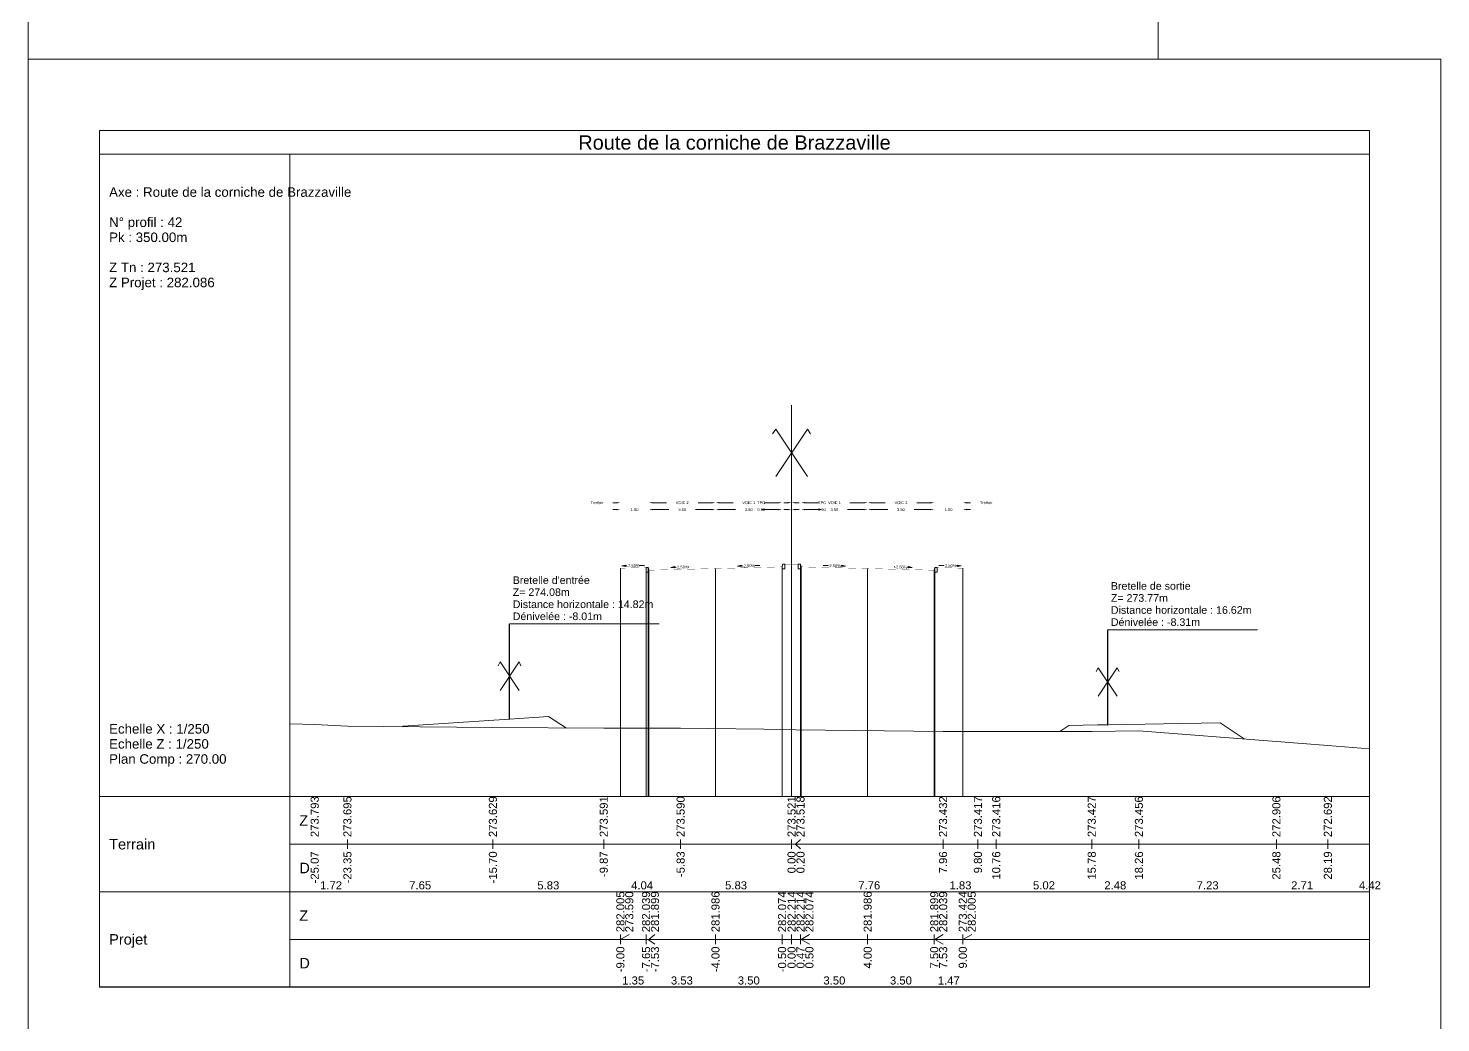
# Model space of a CAD drawing. Extents: x 0 to 74, y -372 to 1003.
# Drawn here: x 0 to 74.2, y 616.5 to 668.8 of the extents above; entities that cross this region are included whole.
import ezdxf
from ezdxf.enums import TextEntityAlignment as Align

# ---------------------------------------------------------------- set-up
doc = ezdxf.new("R2010")
doc.units = 0
doc.header["$LTSCALE"] = 2
doc.header["$PDSIZE"] = -0.004
doc.layers.get('0').update_dxf_attribs({"lineweight": 0})
for name, color, linetype, lineweight in [('Route - Profils type - Content session name', 7, 'Continuous', 0), ('Route - Profils type - PT SC CHAU TROTTOIR', 5, 'Continuous', 0), ('Route - Route de la corniche de Brazzaville - PT - Cadre_P42', 7, 'Continuous', 0), ('Route - Route de la corniche de Brazzaville - PT - Terrain_P42', 5, 'Continuous', 0)]:
    doc.layers.add(name, color=color, linetype=linetype, lineweight=lineweight)
doc.styles.add('CadreTitre', font='arial.ttf', dxfattribs={"height": 0.003})
doc.styles.add('Cotation', font='arial.ttf')
doc.styles.add('CoteHor', font='arial.ttf', dxfattribs={"height": 0.0022})
doc.styles.add('CoteHorA', font='arial.ttf', dxfattribs={"height": 0.0022})
doc.styles.add('CoteTitre', font='arial.ttf', dxfattribs={"height": 0.0017})
doc.styles.add('CoteTitreA', font='arial.ttf', dxfattribs={"height": 0.0017})
doc.styles.add('CoteVert', font='arial.ttf', dxfattribs={"height": 0.0017})
doc.styles.add('CoteVertA', font='arial.ttf', dxfattribs={"height": 0.0017})
doc.styles.add('Multi Axes', font='arial.ttf', dxfattribs={"height": 0.4})
doc.styles.add('ProfilCartouche', font='arial.ttf', dxfattribs={"height": 0.002})
doc.dimstyles.new('BRAZZAVILLE', dxfattribs={"dimtxt": 0.15, "dimasz": 0.2, "dimexe": 0.5, "dimexo": 0.5, "dimgap": 0.5, "dimtad": 0, "dimzin": 0, "dimdsep": 46, "dimtxsty": 'Cotation', "dimsah": 1, "dimcen": 0.1, "dimse1": 1, "dimse2": 1, "dimclrd": 1, "dimclre": 256, "dimclrt": 1, "dimaunit": 2, "dimazin": 0, "dimtfac": 1, "dimtdec": 4, "dimtofl": 0, "dimtmove": 0, "dimatfit": 1, "dimfxl": 1, "dimtolj": 1, "dimtzin": 0, "dimlwd": 0, "dimlwe": 0, "dimarcsym": 0})
doc.dimstyles.get("Standard").update_dxf_attribs({"dimtxt": 0.18, "dimasz": 0.18, "dimexe": 0.18, "dimexo": 0.0625, "dimgap": 0.09, "dimtad": 0, "dimtih": 1, "dimtoh": 1, "dimdec": 4, "dimzin": 0, "dimdsep": 46, "dimtxsty": 'Standard', "dimcen": 0.09, "dimadec": 0, "dimazin": 0, "dimtfac": 1, "dimtdec": 4, "dimtofl": 0, "dimtmove": 0, "dimatfit": 3, "dimfxl": 1, "dimtolj": 1, "dimtzin": 0, "dimarcsym": 0})

# ---------------------------------------------------------------- blocks, each defined once
blk = doc.blocks.new('*D195')
at = {"layer": 'Defpoints', "color": 0, "transparency": 16777216}
for p in [(39.625, 643.506), (39.625, 643.502), (40.125, 640.506)]:
    blk.add_point(p, dxfattribs=at)
at = {"layer": 'Route - Profils type - PT SC CHAU TROTTOIR', "color": 1, "lineweight": 0, "transparency": 16777216}
for p, q in [((39.425, 643.502), (39.225, 643.502)), ((40.325, 643.502), (40.525, 643.502))]:
    blk.add_line(p, q, dxfattribs=at)
at = {"layer": 'Route - Profils type - PT SC CHAU TROTTOIR', "color": 1, "transparency": 16777216}
for points in [[(39.425, 643.535), (39.425, 643.469), (39.625, 643.502)], [(40.325, 643.535), (40.325, 643.469), (40.125, 643.502)]]:
    blk.add_solid(points, dxfattribs=at)
at = {"layer": 'Route - Profils type - PT SC CHAU TROTTOIR', "color": 1, "transparency": 16777216, "insert": (38.53, 643.502), "char_height": 0.15, "attachment_point": 5, "style": 'Cotation'}
blk.add_mtext('\\A1;0.50', dxfattribs=at)
blk = doc.blocks.new('*D196')
at = {"layer": 'Defpoints', "color": 0, "transparency": 16777216}
for p in [(36.125, 643.506), (36.125, 643.502), (39.625, 643.506)]:
    blk.add_point(p, dxfattribs=at)
at = {"layer": 'Route - Profils type - PT SC CHAU TROTTOIR', "color": 1, "lineweight": 0, "transparency": 16777216}
for p, q in [((36.325, 643.502), (37.18, 643.502)), ((39.425, 643.502), (38.57, 643.502))]:
    blk.add_line(p, q, dxfattribs=at)
at = {"layer": 'Route - Profils type - PT SC CHAU TROTTOIR', "color": 1, "transparency": 16777216}
for points in [[(36.325, 643.535), (36.325, 643.469), (36.125, 643.502)], [(39.425, 643.535), (39.425, 643.469), (39.625, 643.502)]]:
    blk.add_solid(points, dxfattribs=at)
at = {"layer": 'Route - Profils type - PT SC CHAU TROTTOIR', "color": 1, "transparency": 16777216, "insert": (37.875, 643.502), "char_height": 0.15, "attachment_point": 5, "style": 'Cotation'}
blk.add_mtext('\\A1;3.50', dxfattribs=at)
blk = doc.blocks.new('*D197')
at = {"layer": 'Defpoints', "color": 0, "transparency": 16777216}
for p in [(32.625, 643.506), (32.625, 643.502), (36.125, 643.506)]:
    blk.add_point(p, dxfattribs=at)
at = {"layer": 'Route - Profils type - PT SC CHAU TROTTOIR', "color": 1, "lineweight": 0, "transparency": 16777216}
for p, q in [((32.825, 643.502), (33.68, 643.502)), ((35.925, 643.502), (35.07, 643.502))]:
    blk.add_line(p, q, dxfattribs=at)
at = {"layer": 'Route - Profils type - PT SC CHAU TROTTOIR', "color": 1, "transparency": 16777216}
for points in [[(32.825, 643.535), (32.825, 643.469), (32.625, 643.502)], [(35.925, 643.535), (35.925, 643.469), (36.125, 643.502)]]:
    blk.add_solid(points, dxfattribs=at)
at = {"layer": 'Route - Profils type - PT SC CHAU TROTTOIR', "color": 1, "transparency": 16777216, "insert": (34.375, 643.502), "char_height": 0.15, "attachment_point": 5, "style": 'Cotation'}
blk.add_mtext('\\A1;3.50', dxfattribs=at)
blk = doc.blocks.new('*D198')
at = {"layer": 'Defpoints', "color": 0, "transparency": 16777216}
for p in [(31.125, 643.506), (31.125, 643.502), (32.625, 643.506)]:
    blk.add_point(p, dxfattribs=at)
at = {"layer": 'Route - Profils type - PT SC CHAU TROTTOIR', "color": 1, "lineweight": 0, "transparency": 16777216}
for p, q in [((30.925, 643.502), (30.725, 643.502)), ((32.825, 643.502), (33.025, 643.502))]:
    blk.add_line(p, q, dxfattribs=at)
at = {"layer": 'Route - Profils type - PT SC CHAU TROTTOIR', "color": 1, "transparency": 16777216}
for points in [[(30.925, 643.535), (30.925, 643.469), (31.125, 643.502)], [(32.825, 643.535), (32.825, 643.469), (32.625, 643.502)]]:
    blk.add_solid(points, dxfattribs=at)
at = {"layer": 'Route - Profils type - PT SC CHAU TROTTOIR', "color": 1, "transparency": 16777216, "insert": (31.875, 643.502), "char_height": 0.15, "attachment_point": 5, "style": 'Cotation'}
blk.add_mtext('\\A1;1.50', dxfattribs=at)
blk = doc.blocks.new('*D199')
at = {"layer": 'Defpoints', "color": 0, "transparency": 16777216}
for p in [(39.625, 643.865), (39.625, 643.306), (40.125, 640.506)]:
    blk.add_point(p, dxfattribs=at)
at = {"layer": 'Route - Profils type - PT SC CHAU TROTTOIR', "color": 1, "lineweight": 0, "transparency": 16777216}
for p, q in [((39.425, 643.865), (39.225, 643.865)), ((40.325, 643.865), (40.525, 643.865))]:
    blk.add_line(p, q, dxfattribs=at)
at = {"layer": 'Route - Profils type - PT SC CHAU TROTTOIR', "color": 1, "transparency": 16777216}
for points in [[(39.425, 643.899), (39.425, 643.832), (39.625, 643.865)], [(40.325, 643.899), (40.325, 643.832), (40.125, 643.865)]]:
    blk.add_solid(points, dxfattribs=at)
at = {"layer": 'Route - Profils type - PT SC CHAU TROTTOIR', "color": 1, "transparency": 16777216, "insert": (38.522, 643.865), "char_height": 0.15, "attachment_point": 5, "style": 'Cotation'}
blk.add_mtext('\\A1;TPC', dxfattribs=at)
blk = doc.blocks.new('*D200')
at = {"layer": 'Defpoints', "color": 0, "transparency": 16777216}
for p in [(36.125, 643.865), (36.125, 643.506), (39.625, 643.306)]:
    blk.add_point(p, dxfattribs=at)
at = {"layer": 'Route - Profils type - PT SC CHAU TROTTOIR', "color": 1, "lineweight": 0, "transparency": 16777216}
for p, q in [((36.325, 643.865), (37.057, 643.865)), ((39.425, 643.865), (38.693, 643.865))]:
    blk.add_line(p, q, dxfattribs=at)
at = {"layer": 'Route - Profils type - PT SC CHAU TROTTOIR', "color": 1, "transparency": 16777216}
for points in [[(36.325, 643.899), (36.325, 643.832), (36.125, 643.865)], [(39.425, 643.899), (39.425, 643.832), (39.625, 643.865)]]:
    blk.add_solid(points, dxfattribs=at)
at = {"layer": 'Route - Profils type - PT SC CHAU TROTTOIR', "color": 1, "transparency": 16777216, "insert": (37.875, 643.865), "char_height": 0.15, "attachment_point": 5, "style": 'Cotation'}
blk.add_mtext('\\A1;VOIE 1', dxfattribs=at)
blk = doc.blocks.new('*D201')
at = {"layer": 'Defpoints', "color": 0, "transparency": 16777216}
for p in [(32.625, 643.865), (32.625, 643.506), (36.125, 643.506)]:
    blk.add_point(p, dxfattribs=at)
at = {"layer": 'Route - Profils type - PT SC CHAU TROTTOIR', "color": 1, "lineweight": 0, "transparency": 16777216}
for p, q in [((32.825, 643.865), (33.543, 643.865)), ((35.925, 643.865), (35.207, 643.865))]:
    blk.add_line(p, q, dxfattribs=at)
at = {"layer": 'Route - Profils type - PT SC CHAU TROTTOIR', "color": 1, "transparency": 16777216}
for points in [[(32.825, 643.899), (32.825, 643.832), (32.625, 643.865)], [(35.925, 643.899), (35.925, 643.832), (36.125, 643.865)]]:
    blk.add_solid(points, dxfattribs=at)
at = {"layer": 'Route - Profils type - PT SC CHAU TROTTOIR', "color": 1, "transparency": 16777216, "insert": (34.375, 643.865), "char_height": 0.15, "attachment_point": 5, "style": 'Cotation'}
blk.add_mtext('\\A1;VOIE 2', dxfattribs=at)
blk = doc.blocks.new('*D202')
at = {"layer": 'Defpoints', "color": 0, "transparency": 16777216}
for p in [(31.125, 643.865), (31.125, 643.506), (32.625, 643.506)]:
    blk.add_point(p, dxfattribs=at)
at = {"layer": 'Route - Profils type - PT SC CHAU TROTTOIR', "color": 1, "lineweight": 0, "transparency": 16777216}
for p, q in [((30.925, 643.865), (30.725, 643.865)), ((32.825, 643.865), (33.025, 643.865))]:
    blk.add_line(p, q, dxfattribs=at)
at = {"layer": 'Route - Profils type - PT SC CHAU TROTTOIR', "color": 1, "transparency": 16777216}
for points in [[(30.925, 643.899), (30.925, 643.832), (31.125, 643.865)], [(32.825, 643.899), (32.825, 643.832), (32.625, 643.865)]]:
    blk.add_solid(points, dxfattribs=at)
at = {"layer": 'Route - Profils type - PT SC CHAU TROTTOIR', "color": 1, "transparency": 16777216, "insert": (29.894, 643.865), "char_height": 0.15, "attachment_point": 5, "style": 'Cotation'}
blk.add_mtext('\\A1;Trottoir', dxfattribs=at)
blk = doc.blocks.new('MENSURA_COTEPENTE_65')
at = {"layer": 'Route - Profils type - PT SC CHAU TROTTOIR', "linetype": 'Continuous', "lineweight": 0}
blk.add_hatch(color=1, dxfattribs=at).paths.add_polyline_path([(0.14993, -1.57664), (0.14913, -1.57652), (0.14992, -1.57636)])
at = {"layer": 'Route - Profils type - PT SC CHAU TROTTOIR', "color": 1, "linetype": 'Continuous', "lineweight": 0}
for p, q in [((0.14992, -1.5765), (0.15016, -1.57649)), ((0.15281, -1.57643), (0.15385, -1.5764))]:
    blk.add_line(p, q, dxfattribs=at)
at = {"layer": 'Route - Profils type - PT SC CHAU TROTTOIR', "color": 1, "linetype": 'Continuous', "lineweight": 0, "flags": 128}
blk.add_lwpolyline([(0.14993, -1.57664), (0.14913, -1.57652), (0.14992, -1.57636), (0.14993, -1.57664)], close=True, dxfattribs=at)
at = {"layer": 'Route - Profils type - PT SC CHAU TROTTOIR', "color": 1, "style": 'Cotation'}
blk.add_text('-2.50%', height=0.0006, rotation=-358.5679, dxfattribs=at).set_placement((0.15149, -1.57646), align=Align.MIDDLE_CENTER)
blk = doc.blocks.new('MENSURA_COTEPENTE_66')
at = {"layer": 'Route - Profils type - PT SC CHAU TROTTOIR', "linetype": 'Continuous', "lineweight": 0}
blk.add_hatch(color=1, dxfattribs=at).paths.add_polyline_path([(0.13593, -1.57692), (0.13512, -1.5768), (0.13592, -1.57664)])
at = {"layer": 'Route - Profils type - PT SC CHAU TROTTOIR', "color": 1, "linetype": 'Continuous', "lineweight": 0}
for p, q in [((0.13592, -1.57678), (0.13616, -1.57678)), ((0.13881, -1.57671), (0.13892, -1.57671))]:
    blk.add_line(p, q, dxfattribs=at)
at = {"layer": 'Route - Profils type - PT SC CHAU TROTTOIR', "color": 1, "linetype": 'Continuous', "lineweight": 0, "flags": 128}
blk.add_lwpolyline([(0.13593, -1.57692), (0.13512, -1.5768), (0.13592, -1.57664), (0.13593, -1.57692)], close=True, dxfattribs=at)
at = {"layer": 'Route - Profils type - PT SC CHAU TROTTOIR', "color": 1, "style": 'Cotation'}
blk.add_text('-2.50%', height=0.0006, rotation=-358.5679, dxfattribs=at).set_placement((0.13749, -1.57674), align=Align.MIDDLE_CENTER)
blk = doc.blocks.new('MENSURA_COTEPENTE_67')
at = {"layer": 'Route - Profils type - PT SC CHAU TROTTOIR', "linetype": 'Continuous', "lineweight": 0}
blk.add_hatch(color=1, dxfattribs=at).paths.add_polyline_path([(0.12563, -1.57662), (0.12482, -1.57649), (0.12562, -1.57633)])
at = {"layer": 'Route - Profils type - PT SC CHAU TROTTOIR', "color": 1, "linetype": 'Continuous', "lineweight": 0}
for p, q in [((0.12562, -1.57647), (0.12586, -1.57647)), ((0.12851, -1.5764), (0.12955, -1.57638))]:
    blk.add_line(p, q, dxfattribs=at)
at = {"layer": 'Route - Profils type - PT SC CHAU TROTTOIR', "color": 1, "linetype": 'Continuous', "lineweight": 0, "flags": 128}
blk.add_lwpolyline([(0.12563, -1.57662), (0.12482, -1.57649), (0.12562, -1.57633), (0.12563, -1.57662)], close=True, dxfattribs=at)
at = {"layer": 'Route - Profils type - PT SC CHAU TROTTOIR', "color": 1, "style": 'Cotation'}
blk.add_text('-2.50%', height=0.0006, rotation=-358.5679, dxfattribs=at).set_placement((0.12719, -1.57644), align=Align.MIDDLE_CENTER)
blk = doc.blocks.new('T2__mirroredMSX', base_point=(-6.713, 11.473))
at = {"linetype": 'Continuous', "flags": 128}
blk.add_lwpolyline([(-6.837, 11.703), (-6.863, 11.583), (-6.863, 11.473), (-6.713, 11.473), (-6.713, 11.723), (-6.818, 11.719, 0.339869)], format="xyb", close=True, dxfattribs=at)
blk = doc.blocks.new('T2', base_point=(-6.713, 11.473))
at = {"linetype": 'Continuous', "flags": 128}
blk.add_lwpolyline([(-6.837, 11.703), (-6.863, 11.583), (-6.863, 11.473), (-6.713, 11.473), (-6.713, 11.723), (-6.818, 11.719, 0.339869)], format="xyb", close=True, dxfattribs=at)
blk = doc.blocks.new('*D206')
at = {"layer": 'Defpoints', "color": 0, "transparency": 16777216}
for p in [(40.625, 643.506), (40.625, 643.502), (40.125, 640.506)]:
    blk.add_point(p, dxfattribs=at)
at = {"layer": 'Route - Profils type - PT SC CHAU TROTTOIR', "color": 1, "lineweight": 0, "transparency": 16777216}
for p, q in [((39.925, 643.502), (39.725, 643.502)), ((40.825, 643.502), (41.025, 643.502))]:
    blk.add_line(p, q, dxfattribs=at)
at = {"layer": 'Route - Profils type - PT SC CHAU TROTTOIR', "color": 1, "transparency": 16777216}
for points in [[(39.925, 643.535), (39.925, 643.469), (40.125, 643.502)], [(40.825, 643.535), (40.825, 643.469), (40.625, 643.502)]]:
    blk.add_solid(points, dxfattribs=at)
at = {"layer": 'Route - Profils type - PT SC CHAU TROTTOIR', "color": 1, "transparency": 16777216, "insert": (41.72, 643.502), "char_height": 0.15, "attachment_point": 5, "style": 'Cotation'}
blk.add_mtext('\\A1;0.50', dxfattribs=at)
blk = doc.blocks.new('*D207')
at = {"layer": 'Defpoints', "color": 0, "transparency": 16777216}
for p in [(40.625, 643.506), (44.125, 643.506), (44.125, 643.502)]:
    blk.add_point(p, dxfattribs=at)
at = {"layer": 'Route - Profils type - PT SC CHAU TROTTOIR', "color": 1, "lineweight": 0, "transparency": 16777216}
for p, q in [((40.825, 643.502), (41.68, 643.502)), ((43.925, 643.502), (43.07, 643.502))]:
    blk.add_line(p, q, dxfattribs=at)
at = {"layer": 'Route - Profils type - PT SC CHAU TROTTOIR', "color": 1, "transparency": 16777216}
for points in [[(40.825, 643.535), (40.825, 643.469), (40.625, 643.502)], [(43.925, 643.535), (43.925, 643.469), (44.125, 643.502)]]:
    blk.add_solid(points, dxfattribs=at)
at = {"layer": 'Route - Profils type - PT SC CHAU TROTTOIR', "color": 1, "transparency": 16777216, "insert": (42.375, 643.502), "char_height": 0.15, "attachment_point": 5, "style": 'Cotation'}
blk.add_mtext('\\A1;3.50', dxfattribs=at)
blk = doc.blocks.new('*D208')
at = {"layer": 'Defpoints', "color": 0, "transparency": 16777216}
for p in [(44.125, 643.506), (47.625, 643.506), (47.625, 643.502)]:
    blk.add_point(p, dxfattribs=at)
at = {"layer": 'Route - Profils type - PT SC CHAU TROTTOIR', "color": 1, "lineweight": 0, "transparency": 16777216}
for p, q in [((44.325, 643.502), (45.18, 643.502)), ((47.425, 643.502), (46.57, 643.502))]:
    blk.add_line(p, q, dxfattribs=at)
at = {"layer": 'Route - Profils type - PT SC CHAU TROTTOIR', "color": 1, "transparency": 16777216}
for points in [[(44.325, 643.535), (44.325, 643.469), (44.125, 643.502)], [(47.425, 643.535), (47.425, 643.469), (47.625, 643.502)]]:
    blk.add_solid(points, dxfattribs=at)
at = {"layer": 'Route - Profils type - PT SC CHAU TROTTOIR', "color": 1, "transparency": 16777216, "insert": (45.875, 643.502), "char_height": 0.15, "attachment_point": 5, "style": 'Cotation'}
blk.add_mtext('\\A1;3.50', dxfattribs=at)
blk = doc.blocks.new('*D209')
at = {"layer": 'Defpoints', "color": 0, "transparency": 16777216}
for p in [(47.625, 643.506), (49.125, 643.506), (49.125, 643.502)]:
    blk.add_point(p, dxfattribs=at)
at = {"layer": 'Route - Profils type - PT SC CHAU TROTTOIR', "color": 1, "lineweight": 0, "transparency": 16777216}
for p, q in [((47.425, 643.502), (47.225, 643.502)), ((49.325, 643.502), (49.525, 643.502))]:
    blk.add_line(p, q, dxfattribs=at)
at = {"layer": 'Route - Profils type - PT SC CHAU TROTTOIR', "color": 1, "transparency": 16777216}
for points in [[(47.425, 643.535), (47.425, 643.469), (47.625, 643.502)], [(49.325, 643.535), (49.325, 643.469), (49.125, 643.502)]]:
    blk.add_solid(points, dxfattribs=at)
at = {"layer": 'Route - Profils type - PT SC CHAU TROTTOIR', "color": 1, "transparency": 16777216, "insert": (48.375, 643.502), "char_height": 0.15, "attachment_point": 5, "style": 'Cotation'}
blk.add_mtext('\\A1;1.50', dxfattribs=at)
blk = doc.blocks.new('*D210')
at = {"layer": 'Defpoints', "color": 0, "transparency": 16777216}
for p in [(40.625, 643.865), (40.625, 643.306), (40.125, 640.506)]:
    blk.add_point(p, dxfattribs=at)
at = {"layer": 'Route - Profils type - PT SC CHAU TROTTOIR', "color": 1, "lineweight": 0, "transparency": 16777216}
for p, q in [((39.925, 643.865), (39.725, 643.865)), ((40.825, 643.865), (41.025, 643.865))]:
    blk.add_line(p, q, dxfattribs=at)
at = {"layer": 'Route - Profils type - PT SC CHAU TROTTOIR', "color": 1, "transparency": 16777216}
for points in [[(39.925, 643.899), (39.925, 643.832), (40.125, 643.865)], [(40.825, 643.899), (40.825, 643.832), (40.625, 643.865)]]:
    blk.add_solid(points, dxfattribs=at)
at = {"layer": 'Route - Profils type - PT SC CHAU TROTTOIR', "color": 1, "transparency": 16777216, "insert": (41.728, 643.865), "char_height": 0.15, "attachment_point": 5, "style": 'Cotation'}
blk.add_mtext('\\A1;TPC', dxfattribs=at)
blk = doc.blocks.new('*D211')
at = {"layer": 'Defpoints', "color": 0, "transparency": 16777216}
for p in [(44.125, 643.865), (40.625, 643.306), (44.125, 643.506)]:
    blk.add_point(p, dxfattribs=at)
at = {"layer": 'Route - Profils type - PT SC CHAU TROTTOIR', "color": 1, "lineweight": 0, "transparency": 16777216}
for p, q in [((40.825, 643.865), (41.557, 643.865)), ((43.925, 643.865), (43.193, 643.865))]:
    blk.add_line(p, q, dxfattribs=at)
at = {"layer": 'Route - Profils type - PT SC CHAU TROTTOIR', "color": 1, "transparency": 16777216}
for points in [[(40.825, 643.899), (40.825, 643.832), (40.625, 643.865)], [(43.925, 643.899), (43.925, 643.832), (44.125, 643.865)]]:
    blk.add_solid(points, dxfattribs=at)
at = {"layer": 'Route - Profils type - PT SC CHAU TROTTOIR', "color": 1, "transparency": 16777216, "insert": (42.375, 643.865), "char_height": 0.15, "attachment_point": 5, "style": 'Cotation'}
blk.add_mtext('\\A1;VOIE 1', dxfattribs=at)
blk = doc.blocks.new('*D212')
at = {"layer": 'Defpoints', "color": 0, "transparency": 16777216}
for p in [(47.625, 643.865), (44.125, 643.506), (47.625, 643.506)]:
    blk.add_point(p, dxfattribs=at)
at = {"layer": 'Route - Profils type - PT SC CHAU TROTTOIR', "color": 1, "lineweight": 0, "transparency": 16777216}
for p, q in [((44.325, 643.865), (45.043, 643.865)), ((47.425, 643.865), (46.707, 643.865))]:
    blk.add_line(p, q, dxfattribs=at)
at = {"layer": 'Route - Profils type - PT SC CHAU TROTTOIR', "color": 1, "transparency": 16777216}
for points in [[(44.325, 643.899), (44.325, 643.832), (44.125, 643.865)], [(47.425, 643.899), (47.425, 643.832), (47.625, 643.865)]]:
    blk.add_solid(points, dxfattribs=at)
at = {"layer": 'Route - Profils type - PT SC CHAU TROTTOIR', "color": 1, "transparency": 16777216, "insert": (45.875, 643.865), "char_height": 0.15, "attachment_point": 5, "style": 'Cotation'}
blk.add_mtext('\\A1;VOIE 2', dxfattribs=at)
blk = doc.blocks.new('*D213')
at = {"layer": 'Defpoints', "color": 0, "transparency": 16777216}
for p in [(49.125, 643.865), (47.625, 643.506), (49.125, 643.506)]:
    blk.add_point(p, dxfattribs=at)
at = {"layer": 'Route - Profils type - PT SC CHAU TROTTOIR', "color": 1, "lineweight": 0, "transparency": 16777216}
for p, q in [((47.425, 643.865), (47.225, 643.865)), ((49.325, 643.865), (49.525, 643.865))]:
    blk.add_line(p, q, dxfattribs=at)
at = {"layer": 'Route - Profils type - PT SC CHAU TROTTOIR', "color": 1, "transparency": 16777216}
for points in [[(47.425, 643.899), (47.425, 643.832), (47.625, 643.865)], [(49.325, 643.899), (49.325, 643.832), (49.125, 643.865)]]:
    blk.add_solid(points, dxfattribs=at)
at = {"layer": 'Route - Profils type - PT SC CHAU TROTTOIR', "color": 1, "transparency": 16777216, "insert": (50.356, 643.865), "char_height": 0.15, "attachment_point": 5, "style": 'Cotation'}
blk.add_mtext('\\A1;Trottoir', dxfattribs=at)
blk = doc.blocks.new('MENSURA_COTEPENTE_68')
at = {"layer": 'Route - Profils type - PT SC CHAU TROTTOIR', "linetype": 'Continuous', "lineweight": 0}
blk.add_hatch(color=1, dxfattribs=at).paths.add_polyline_path([(0.17107, -1.57664), (0.17187, -1.57652), (0.17108, -1.57636)])
at = {"layer": 'Route - Profils type - PT SC CHAU TROTTOIR', "color": 1, "linetype": 'Continuous', "lineweight": 0}
for p, q in [((0.16819, -1.57643), (0.16715, -1.5764)), ((0.17108, -1.5765), (0.17084, -1.57649))]:
    blk.add_line(p, q, dxfattribs=at)
at = {"layer": 'Route - Profils type - PT SC CHAU TROTTOIR', "color": 1, "linetype": 'Continuous', "lineweight": 0, "flags": 128}
blk.add_lwpolyline([(0.17107, -1.57664), (0.17187, -1.57652), (0.17108, -1.57636), (0.17107, -1.57664)], close=True, dxfattribs=at)
at = {"layer": 'Route - Profils type - PT SC CHAU TROTTOIR', "color": 1, "style": 'Cotation'}
blk.add_text('-2.50%', height=0.0006, rotation=358.5679, dxfattribs=at).set_placement((0.16951, -1.57646), align=Align.MIDDLE_CENTER)
blk = doc.blocks.new('MENSURA_COTEPENTE_69')
at = {"layer": 'Route - Profils type - PT SC CHAU TROTTOIR', "linetype": 'Continuous', "lineweight": 0}
blk.add_hatch(color=1, dxfattribs=at).paths.add_polyline_path([(0.18507, -1.57692), (0.18588, -1.5768), (0.18508, -1.57664)])
at = {"layer": 'Route - Profils type - PT SC CHAU TROTTOIR', "color": 1, "linetype": 'Continuous', "lineweight": 0}
for p, q in [((0.18219, -1.57671), (0.18208, -1.57671)), ((0.18508, -1.57678), (0.18484, -1.57678))]:
    blk.add_line(p, q, dxfattribs=at)
at = {"layer": 'Route - Profils type - PT SC CHAU TROTTOIR', "color": 1, "linetype": 'Continuous', "lineweight": 0, "flags": 128}
blk.add_lwpolyline([(0.18507, -1.57692), (0.18588, -1.5768), (0.18508, -1.57664), (0.18507, -1.57692)], close=True, dxfattribs=at)
at = {"layer": 'Route - Profils type - PT SC CHAU TROTTOIR', "color": 1, "style": 'Cotation'}
blk.add_text('-2.50%', height=0.0006, rotation=358.5679, dxfattribs=at).set_placement((0.18351, -1.57674), align=Align.MIDDLE_CENTER)
blk = doc.blocks.new('MENSURA_COTEPENTE_70')
at = {"layer": 'Route - Profils type - PT SC CHAU TROTTOIR', "linetype": 'Continuous', "lineweight": 0}
blk.add_hatch(color=1, dxfattribs=at).paths.add_polyline_path([(0.19537, -1.57662), (0.19618, -1.57649), (0.19538, -1.57633)])
at = {"layer": 'Route - Profils type - PT SC CHAU TROTTOIR', "color": 1, "linetype": 'Continuous', "lineweight": 0}
for p, q in [((0.19249, -1.5764), (0.19145, -1.57638)), ((0.19538, -1.57647), (0.19514, -1.57647))]:
    blk.add_line(p, q, dxfattribs=at)
at = {"layer": 'Route - Profils type - PT SC CHAU TROTTOIR', "color": 1, "linetype": 'Continuous', "lineweight": 0, "flags": 128}
blk.add_lwpolyline([(0.19537, -1.57662), (0.19618, -1.57649), (0.19538, -1.57633), (0.19537, -1.57662)], close=True, dxfattribs=at)
at = {"layer": 'Route - Profils type - PT SC CHAU TROTTOIR', "color": 1, "style": 'Cotation'}
blk.add_text('-2.50%', height=0.0006, rotation=358.5679, dxfattribs=at).set_placement((0.19381, -1.57644), align=Align.MIDDLE_CENTER)
blk = doc.blocks.new('MENSURA_LEADER71', base_point=(0.22697, -1.58991))
at = {"layer": 'Route - Profils type - Content session name'}
blk.add_line((0.22697, -1.58991), (0.25845, -1.58991), dxfattribs=at)
at = {"layer": 'Route - Profils type - Content session name', "style": 'Multi Axes'}
for s, p in [('Bretelle de sortie', (0.22764, -1.57991)), ('Z= 273.77m', (0.22764, -1.58244)), ('Distance horizontale : 16.62m', (0.22764, -1.58497)), ('Dénivelée : -8.31m', (0.22764, -1.58751))]:
    blk.add_text(s, height=0.0016, dxfattribs=at).set_placement(p, align=Align.TOP_LEFT)
blk = doc.blocks.new('MENSURA_LEADER72', base_point=(0.1012, -1.58869))
at = {"layer": 'Route - Profils type - Content session name'}
blk.add_line((0.1012, -1.58869), (0.13267, -1.58869), dxfattribs=at)
at = {"layer": 'Route - Profils type - Content session name', "style": 'Multi Axes'}
for s, p in [("Bretelle d'entrée", (0.10187, -1.57869)), ('Z= 274.08m', (0.10187, -1.58122)), ('Distance horizontale : 14.82m', (0.10187, -1.58376)), ('Dénivelée : -8.01m', (0.10187, -1.58629))]:
    blk.add_text(s, height=0.0016, dxfattribs=at).set_placement(p, align=Align.TOP_LEFT)

msp = doc.modelspace()

# ---------------------------------------------------------------- linework, layer by layer
at = {"flags": 128}
for points in [[(0, 667.17), (0, 709.17), (59.4, 709.17), (59.4, 667.17)], [(0, 614.67), (0, 667.17), (74.25, 667.17), (74.25, 614.67)], [(3.75, 618.42), (3.75, 663.42), (70.5, 663.42), (70.5, 618.42)]]:
    msp.add_lwpolyline(points, close=True, dxfattribs=at)
at = {"layer": 'Route - Profils type - Content session name'}
for p, q in [((25.3, 632.497), (25.3, 635.997)), ((56.743, 632.193), (56.743, 635.693)), ((24.7, 635.297), (24.8, 635.497)), ((24.8, 635.497), (25.8, 633.997)), ((25.8, 635.497), (24.8, 633.997)), ((25.9, 635.297), (25.8, 635.497)), ((56.143, 634.993), (56.243, 635.193)), ((56.243, 635.193), (57.243, 633.693)), ((57.243, 635.193), (56.243, 633.693)), ((57.343, 634.993), (57.243, 635.193))]:
    msp.add_line(p, q, dxfattribs=at)
at = {"layer": 'Route - Profils type - Content session name', "color": 251, "linetype": 'Continuous', "flags": 128}
for points in [[(19.648, 632.09), (19.701, 632.124), (20.757, 632.197), (25.287, 632.499), (25.3, 632.497), (25.801, 632.533), (27.34, 632.634), (28.288, 632.023)], [(54.231, 631.843), (54.705, 632.159), (56.208, 632.186), (56.709, 632.195), (56.743, 632.193), (60.654, 632.262), (62.654, 632.293), (63.909, 631.456)]]:
    msp.add_lwpolyline(points, dxfattribs=at)
at = {"layer": 'Route - Profils type - Content session name'}
for p in [(25.3, 632.497), (56.743, 632.193)]:
    msp.add_point(p, dxfattribs=at)
at = {"layer": 'Route - Profils type - PT SC CHAU TROTTOIR', "color": 1, "linetype": 'Continuous', "flags": 128}
for points in [[(40.125, 640.634, 0.01, 0.01, 0), (39.775, 640.634, 0.01, 0.01, 0), (39.655, 640.634, 0.01, 0.01, 0), (39.625, 640.494, 0.01, 0.01, 0), (36.125, 640.406, 0.01, 0.01, 0), (32.625, 640.319, 0.01, 0.01, 0), (32.595, 640.459, 0.01, 0.01, 0), (32.475, 640.459, 0.01, 0.01, 0), (31.125, 640.425, 0.01, 0.01, 0), (31.125, 632.01, 0.01, 0.01, 0)], [(40.125, 640.634, 0.01, 0.01, 0), (40.475, 640.634, 0.01, 0.01, 0), (40.595, 640.634, 0.01, 0.01, 0), (40.625, 640.494, 0.01, 0.01, 0), (44.125, 640.406, 0.01, 0.01, 0), (47.625, 640.319, 0.01, 0.01, 0), (47.655, 640.459, 0.01, 0.01, 0), (47.775, 640.459, 0.01, 0.01, 0), (49.125, 640.425, 0.01, 0.01, 0), (49.125, 631.844, 0.01, 0.01, 0)]]:
    msp.add_lwpolyline(points, format="xyseb", dxfattribs=at)
at = {"layer": 'Route - Route de la corniche de Brazzaville - PT - Cadre_P42', "color": 7, "linetype": 'Continuous'}
for p, q in [((13.75, 662.17), (13.75, 618.42)), ((40.125, 643.989), (40.125, 648.989)), ((39.125, 647.489), (39.292, 647.739)), ((40.958, 645.239), (39.292, 647.739)), ((39.292, 645.239), (40.958, 647.739)), ((41.125, 647.489), (40.958, 647.739)), ((40.125, 628.42), (40.125, 643.989)), ((31.125, 628.42), (31.125, 640.425)), ((31.125, 628.42), (31.125, 640.425)), ((32.475, 628.42), (32.475, 640.459)), ((32.475, 628.42), (32.475, 640.459)), ((32.595, 628.42), (32.595, 640.459)), ((32.625, 628.42), (32.625, 640.319)), ((36.125, 628.42), (36.125, 640.406)), ((36.125, 628.42), (36.125, 640.406)), ((39.625, 628.42), (39.625, 640.494)), ((39.625, 628.42), (39.625, 640.494)), ((40.125, 628.42), (40.125, 640.634)), ((40.125, 628.42), (40.125, 640.634)), ((40.595, 628.42), (40.595, 640.634)), ((40.595, 628.42), (40.595, 640.634)), ((40.625, 628.42), (40.625, 640.494)), ((40.625, 628.42), (40.625, 640.494)), ((44.125, 628.42), (44.125, 640.406)), ((44.125, 628.42), (44.125, 640.406)), ((47.625, 628.42), (47.625, 640.319)), ((47.625, 628.42), (47.625, 640.319)), ((47.655, 628.42), (47.655, 640.459)), ((47.655, 628.42), (47.655, 640.459)), ((49.125, 628.42), (49.125, 640.425)), ((31.125, 628.42), (31.125, 632.01)), ((49.125, 628.42), (49.125, 631.844)), ((49.125, 628.42), (49.125, 631.844)), ((70.5, 628.42), (3.75, 628.42)), ((70.5, 625.92), (13.75, 625.92)), ((70.5, 623.42), (3.75, 623.42)), ((70.5, 623.42), (3.75, 623.42)), ((70.5, 623.42), (3.75, 623.42)), ((70.5, 623.42), (3.75, 623.42)), ((70.5, 623.42), (3.75, 623.42)), ((70.5, 623.42), (3.75, 623.42)), ((70.5, 623.42), (3.75, 623.42)), ((70.5, 620.92), (13.75, 620.92)), ((31.125, 621.17), (31.125, 620.92)), ((31.593, 621.17), (31.125, 620.92)), ((31.125, 620.67), (31.125, 620.92)), ((32.475, 621.17), (32.475, 620.92)), ((32.475, 620.67), (32.475, 620.92)), ((32.943, 620.67), (32.595, 620.92)), ((32.943, 621.17), (32.625, 620.92)), ((36.125, 621.17), (36.125, 620.92)), ((36.125, 620.67), (36.125, 620.92)), ((39.625, 621.17), (39.625, 620.92)), ((39.625, 620.67), (39.625, 620.92)), ((40.125, 621.17), (40.125, 620.92)), ((40.125, 620.67), (40.125, 620.92)), ((40.595, 621.17), (40.595, 620.92)), ((40.595, 620.67), (40.595, 620.92)), ((41.062, 621.17), (40.625, 620.92)), ((41.062, 620.67), (40.625, 620.92)), ((44.125, 621.17), (44.125, 620.92)), ((44.125, 620.67), (44.125, 620.92)), ((47.625, 621.17), (47.625, 620.92)), ((47.625, 620.67), (47.625, 620.92)), ((48.093, 621.17), (47.655, 620.92)), ((48.093, 620.67), (47.655, 620.92)), ((49.125, 621.17), (49.125, 620.92)), ((49.593, 621.17), (49.125, 620.92)), ((49.125, 620.67), (49.125, 620.92)), ((70.5, 618.42), (3.75, 618.42)), ((70.5, 618.42), (3.75, 618.42)), ((70.5, 618.42), (3.75, 618.42)), ((70.5, 618.42), (3.75, 618.42)), ((70.5, 618.42), (3.75, 618.42)), ((70.5, 618.42), (3.75, 618.42))]:
    msp.add_line(p, q, dxfattribs=at)
at = {"layer": 'Route - Route de la corniche de Brazzaville - PT - Cadre_P42', "color": 114, "linetype": 'Continuous'}
for p, q in [((16.777, 626.17), (16.777, 625.92)), ((24.424, 626.17), (24.424, 625.92)), ((30.251, 626.17), (30.251, 625.92)), ((34.292, 626.17), (34.292, 625.92)), ((40.125, 626.17), (40.125, 625.92)), ((40.593, 626.17), (40.33, 625.92)), ((48.087, 626.17), (48.087, 625.92)), ((49.92, 626.17), (49.92, 625.92)), ((50.883, 626.17), (50.883, 625.92)), ((55.902, 626.17), (55.902, 625.92)), ((58.383, 626.17), (58.383, 625.92)), ((65.609, 626.17), (65.609, 625.92)), ((68.315, 626.17), (68.315, 625.92)), ((16.777, 625.67), (16.777, 625.92)), ((24.424, 625.67), (24.424, 625.92)), ((30.251, 625.67), (30.251, 625.92)), ((34.292, 625.67), (34.292, 625.92)), ((40.125, 625.67), (40.125, 625.92)), ((40.593, 625.67), (40.33, 625.92)), ((48.087, 625.67), (48.087, 625.92)), ((49.92, 625.67), (49.92, 625.92)), ((50.883, 625.67), (50.883, 625.92)), ((55.902, 625.67), (55.902, 625.92)), ((58.383, 625.67), (58.383, 625.92)), ((65.609, 625.67), (65.609, 625.92)), ((68.315, 625.67), (68.315, 625.92))]:
    msp.add_line(p, q, dxfattribs=at)
at = {"layer": 'Route - Route de la corniche de Brazzaville - PT - Cadre_P42', "flags": 128}
msp.add_lwpolyline([(3.737, 618.407), (3.737, 662.182), (70.513, 662.182), (70.513, 618.407)], close=True, dxfattribs=at)
at = {"layer": 'Route - Route de la corniche de Brazzaville - PT - Terrain_P42', "color": 114, "linetype": 'Continuous', "flags": 128}
msp.add_lwpolyline([(13.75, 632.24), (15.057, 632.213), (16.777, 632.115), (24.424, 632.049), (30.251, 632.011), (34.292, 632.01), (40.125, 631.941), (40.33, 631.938), (48.087, 631.852), (49.92, 631.837), (50.883, 631.836), (55.902, 631.847), (58.383, 631.876), (65.609, 631.326), (68.315, 631.112), (70.5, 630.941)], dxfattribs=at)
msp.add_lwpolyline([(13.75, 632.24), (15.057, 632.213), (16.777, 632.115), (24.424, 632.049), (30.251, 632.011), (34.292, 632.01), (40.125, 631.941), (40.33, 631.938), (48.087, 631.852), (49.92, 631.837), (50.883, 631.836), (55.902, 631.847), (58.383, 631.876), (65.609, 631.326), (68.315, 631.112), (70.5, 630.941)], dxfattribs=at)

# ---------------------------------------------------------------- block references
at = {"layer": 'Route - Profils type - Content session name', "xscale": 250, "yscale": 250, "zscale": 250}
for name, p in [('MENSURA_LEADER72', (25.3, 637.497)), ('MENSURA_LEADER71', (56.743, 637.193))]:
    msp.add_blockref(name, p, dxfattribs=at)
at = {"layer": 'Route - Profils type - PT SC CHAU TROTTOIR', "xscale": 250, "yscale": 250, "zscale": 250}
for name in ['MENSURA_COTEPENTE_67', 'MENSURA_COTEPENTE_66', 'MENSURA_COTEPENTE_65', 'MENSURA_COTEPENTE_68', 'MENSURA_COTEPENTE_69', 'MENSURA_COTEPENTE_70']:
    msp.add_blockref(name, (0, 1034.67), dxfattribs=at)
at = {"layer": 'Route - Profils type - PT SC CHAU TROTTOIR', "xscale": -1, "zscale": 250}
for p in [(32.475, 640.209), (40.475, 640.384)]:
    msp.add_blockref('T2__mirroredMSX', p, dxfattribs=at)
at = {"layer": 'Route - Profils type - PT SC CHAU TROTTOIR', "zscale": 250}
for p in [(39.775, 640.384), (47.775, 640.209)]:
    msp.add_blockref('T2', p, dxfattribs=at)

# ---------------------------------------------------------------- texts
at = {"color": 7, "style": 'CadreTitre'}
msp.add_text('Route de la corniche de Brazzaville', height=0.75, dxfattribs=at).set_placement((37.125, 663.17), align=Align.TOP_CENTER)
at = {"style": 'ProfilCartouche'}
for s, p in [('Axe : Route de la corniche de Brazzaville', (4.25, 660.191)), ('N° profil : 42', (4.25, 658.607)), ('Pk : 350.00m', (4.25, 657.816)), ('Z Tn : 273.521', (4.25, 656.232)), ('Z Projet : 282.086', (4.25, 655.441)), ('Echelle X : 1/250', (4.25, 631.983)), ('Echelle Z : 1/250', (4.25, 631.191)), ('Plan Comp : 270.00', (4.25, 630.399))]:
    msp.add_text(s, height=0.5, dxfattribs=at).set_placement(p, align=Align.MIDDLE_LEFT)
at = {"layer": 'Route - Route de la corniche de Brazzaville - PT - Cadre_P42', "color": 114, "style": 'CoteVert'}
for s, p in [('273.793', (15.057, 626.295)), ('273.695', (16.777, 626.295)), ('273.629', (24.424, 626.295)), ('273.591', (30.251, 626.295)), ('273.590', (34.292, 626.295)), ('273.521', (40.125, 626.295)), ('273.518', (40.593, 626.295)), ('273.432', (48.087, 626.295)), ('273.417', (49.92, 626.295)), ('273.416', (50.883, 626.295)), ('273.427', (55.902, 626.295)), ('273.456', (58.383, 626.295)), ('272.906', (65.609, 626.295)), ('272.692', (68.315, 626.295))]:
    msp.add_text(s, height=0.425, rotation=90, dxfattribs=at).set_placement(p, align=Align.MIDDLE_LEFT)
at = {"layer": 'Route - Route de la corniche de Brazzaville - PT - Cadre_P42', "color": 114, "style": 'CoteHor'}
for s, p in [('Z', (14.25, 627.17)), ('Terrain', (4.25, 625.92)), ('D', (14.25, 624.67))]:
    msp.add_text(s, height=0.55, dxfattribs=at).set_placement(p, align=Align.MIDDLE_LEFT)
at = {"layer": 'Route - Route de la corniche de Brazzaville - PT - Cadre_P42', "color": 114, "style": 'CoteVert'}
for s, p in [('-25.07', (15.057, 625.545)), ('-23.35', (16.777, 625.545)), ('-15.70', (24.424, 625.545)), ('-9.87', (30.251, 625.545)), ('-5.83', (34.292, 625.545)), ('0.00', (40.125, 625.545)), ('0.20', (40.593, 625.545)), ('7.96', (48.087, 625.545)), ('9.80', (49.92, 625.545)), ('10.76', (50.883, 625.545)), ('15.78', (55.902, 625.545)), ('18.26', (58.383, 625.545)), ('25.48', (65.609, 625.545)), ('28.19', (68.315, 625.545))]:
    msp.add_text(s, height=0.425, rotation=90, dxfattribs=at).set_placement(p, align=Align.MIDDLE_RIGHT)
at = {"layer": 'Route - Route de la corniche de Brazzaville - PT - Cadre_P42', "color": 114, "style": 'CoteTitre'}
for s, p in [('1.72', (15.917, 623.42)), ('7.65', (20.601, 623.42)), ('5.83', (27.338, 623.42)), ('4.04', (32.271, 623.42)), ('5.83', (37.208, 623.42)), ('7.76', (44.208, 623.42)), ('1.83', (49.004, 623.42)), ('5.02', (53.392, 623.42)), ('2.48', (57.142, 623.42)), ('7.23', (61.996, 623.42)), ('2.71', (66.962, 623.42)), ('4.42', (70.526, 623.42))]:
    msp.add_text(s, height=0.425, dxfattribs=at).set_placement(p, align=Align.BOTTOM_CENTER)
at = {"layer": 'Route - Route de la corniche de Brazzaville - PT - Cadre_P42', "color": 7, "style": 'CoteVertA'}
for s, p in [('282.005', (31.125, 621.295)), ('273.590', (31.593, 621.295)), ('282.039', (32.475, 621.295)), ('281.899', (32.943, 621.295)), ('281.986', (36.125, 621.295)), ('282.074', (39.625, 621.295)), ('282.214', (40.125, 621.295)), ('282.214', (40.595, 621.295)), ('282.074', (41.062, 621.295)), ('281.986', (44.125, 621.295)), ('281.899', (47.625, 621.295)), ('282.039', (48.093, 621.295)), ('273.424', (49.125, 621.295)), ('282.005', (49.593, 621.295))]:
    msp.add_text(s, height=0.425, rotation=90, dxfattribs=at).set_placement(p, align=Align.MIDDLE_LEFT)
at = {"layer": 'Route - Route de la corniche de Brazzaville - PT - Cadre_P42', "color": 7, "style": 'CoteHorA'}
for s, p in [('Z', (14.25, 622.17)), ('Projet', (4.25, 620.92)), ('D', (14.25, 619.67))]:
    msp.add_text(s, height=0.55, dxfattribs=at).set_placement(p, align=Align.MIDDLE_LEFT)
at = {"layer": 'Route - Route de la corniche de Brazzaville - PT - Cadre_P42', "color": 7, "style": 'CoteVertA'}
for s, p in [('-9.00', (31.125, 620.545)), ('-7.65', (32.475, 620.545)), ('-7.53', (32.943, 620.545)), ('-4.00', (36.125, 620.545)), ('-0.50', (39.625, 620.545)), ('0.00', (40.125, 620.545)), ('0.47', (40.595, 620.545)), ('0.50', (41.062, 620.545)), ('4.00', (44.125, 620.545)), ('7.50', (47.625, 620.545)), ('7.53', (48.093, 620.545)), ('9.00', (49.125, 620.545))]:
    msp.add_text(s, height=0.425, rotation=90, dxfattribs=at).set_placement(p, align=Align.MIDDLE_RIGHT)
at = {"layer": 'Route - Route de la corniche de Brazzaville - PT - Cadre_P42', "color": 7, "style": 'CoteTitreA'}
for s, p in [('1.35', (31.8, 618.42)), ('3.53', (34.36, 618.42)), ('3.50', (37.875, 618.42)), ('3.50', (42.375, 618.42)), ('3.50', (45.875, 618.42)), ('1.47', (48.39, 618.42))]:
    msp.add_text(s, height=0.425, dxfattribs=at).set_placement(p, align=Align.BOTTOM_CENTER)

# ---------------------------------------------------------------- dimensions: what is measured, and where the dimension line sits
at = {"layer": 'Route - Profils type - PT SC CHAU TROTTOIR'}
for base, p1, p2, text, picture, middle in [((31.125, 643.865), (32.625, 643.506), (31.125, 643.506), 'Trottoir', '*D202', (29.894, 643.865)), ((32.625, 643.865), (36.125, 643.506), (32.625, 643.506), 'VOIE 2', '*D201', (34.375, 643.865)), ((36.125, 643.865), (39.625, 643.306), (36.125, 643.506), 'VOIE 1', '*D200', (37.875, 643.865)), ((39.625, 643.865), (40.125, 640.506), (39.625, 643.306), 'TPC', '*D199', (38.522, 643.865)), ((40.625, 643.865), (40.125, 640.506), (40.625, 643.306), 'TPC', '*D210', (41.728, 643.865)), ((44.125, 643.865), (40.625, 643.306), (44.125, 643.506), 'VOIE 1', '*D211', (42.375, 643.865)), ((47.625, 643.865), (44.125, 643.506), (47.625, 643.506), 'VOIE 2', '*D212', (45.875, 643.865)), ((49.125, 643.865), (47.625, 643.506), (49.125, 643.506), 'Trottoir', '*D213', (50.356, 643.865)), ((31.125, 643.502), (32.625, 643.506), (31.125, 643.506), '1.50', '*D198', (31.875, 643.502)), ((32.625, 643.502), (36.125, 643.506), (32.625, 643.506), '3.50', '*D197', (34.375, 643.502)), ((36.125, 643.502), (39.625, 643.506), (36.125, 643.506), '3.50', '*D196', (37.875, 643.502)), ((39.625, 643.502), (40.125, 640.506), (39.625, 643.506), '0.50', '*D195', (38.53, 643.502)), ((40.625, 643.502), (40.125, 640.506), (40.625, 643.506), '0.50', '*D206', (41.72, 643.502)), ((44.125, 643.502), (40.625, 643.506), (44.125, 643.506), '3.50', '*D207', (42.375, 643.502)), ((47.625, 643.502), (44.125, 643.506), (47.625, 643.506), '3.50', '*D208', (45.875, 643.502)), ((49.125, 643.502), (47.625, 643.506), (49.125, 643.506), '1.50', '*D209', (48.375, 643.502))]:
    dim = msp.add_linear_dim(base=base, p1=p1, p2=p2, text=text, dimstyle='BRAZZAVILLE', override={"dimscale": 1, "dimclrt": 1}, dxfattribs=at)
    dim.commit()
    dim.dimension.update_dxf_attribs({"geometry": picture, "text_midpoint": middle})

# ---------------------------------------------------------------- leaders
at = {"layer": 'Route - Profils type - Content session name', "linetype": 'Continuous'}
for points in [[(25.3, 632.497), (25.3, 637.497)], [(56.743, 632.193), (56.743, 637.193)]]:
    msp.add_leader(points, dimstyle='Standard', override={"dimasz": 0, "dimldrblk": 'None'}, dxfattribs=at)

doc.saveas('drawing.dxf')
